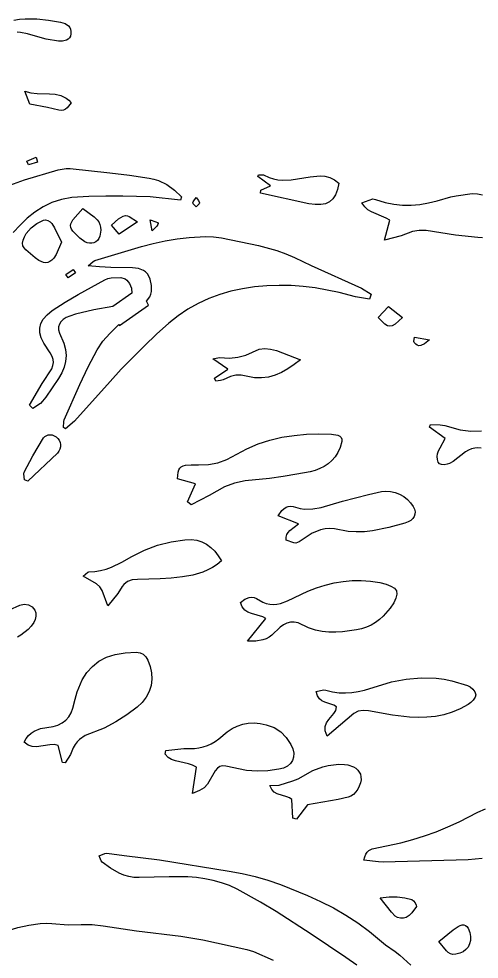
# Model space of a CAD drawing. Header units: centimetres. Extents: x -3.3 to 24.3, y 4.5 to 22.4.
# Drawn here: x 12.99 to 16.11, y 15.53 to 21.9 of the extents above; entities that cross this region are included whole.
import ezdxf

# ---------------------------------------------------------------- set-up
doc = ezdxf.new("R2010")
doc.units = ezdxf.units.CM
doc.layers.add('CUT', color=7, linetype='Continuous')

msp = doc.modelspace()

# ---------------------------------------------------------------- linework, layer by layer
at = {"layer": 'CUT'}
for points in [[(12.956614, 21.889421), (12.99456, 21.896219), (13.033192, 21.899669), (13.112134, 21.898499), (13.192681, 21.889849), (13.274075, 21.877658), (13.305331, 21.868669), (13.328206, 21.85252), (13.336077, 21.841745), (13.341345, 21.829162), (13.34384, 21.814765), (13.343395, 21.798546), (13.339803, 21.782911), (13.333327, 21.770531), (13.324418, 21.761126), (13.313528, 21.754418), (13.287612, 21.747977), (13.259195, 21.748977), (13.175986, 21.762747), (13.13488, 21.77201), (13.048614, 21.798037), (13.002221, 21.807608), (12.978424, 21.808603)], [(12.904982, 20.763253), (13.029902, 20.808603), (13.257138, 20.875485), (13.311503, 20.886079), (13.338171, 20.885971), (13.606641, 20.857086), (13.740567, 20.840301), (13.874034, 20.820663), (13.905633, 20.813943), (13.936153, 20.804227), (13.993724, 20.776561), (14.046279, 20.739173), (14.09335, 20.693574), (14.086349, 20.671143), (13.880586, 20.692814), (13.695968, 20.697997), (13.579904, 20.698528), (13.464038, 20.695876), (13.348667, 20.688199), (13.278962, 20.676426), (13.214481, 20.655453), (13.15474, 20.626376), (13.099251, 20.590289), (13.047528, 20.548288), (12.999086, 20.501468), (12.953438, 20.450925)], [(16.130957, 20.416883), (16.099306, 20.417237), (15.948506, 20.434147), (15.750152, 20.465434), (15.703052, 20.466116), (15.656694, 20.458792), (15.5799, 20.429713), (15.467192, 20.400388), (15.50299, 20.534595), (15.480292, 20.548603), (15.38006, 20.591262), (15.356112, 20.606234), (15.333995, 20.625987), (15.314402, 20.652053), (15.388136, 20.67962), (15.406324, 20.676361), (15.471789, 20.65538), (15.530916, 20.643422), (15.589886, 20.637609), (15.648733, 20.637474), (15.707487, 20.642551), (15.766179, 20.652374), (15.824842, 20.666475), (15.917827, 20.693875), (15.953031, 20.70073), (16.062179, 20.716565), (16.09836, 20.714505), (16.132877, 20.707234)], [(16.123258, 18.991606), (16.101055, 18.993414), (16.079439, 18.991723), (16.058348, 18.986619), (16.037719, 18.97819), (16.017491, 18.966522), (15.932522, 18.901039), (15.909049, 18.887516), (15.89217, 18.881484), (15.872969, 18.878519), (15.854697, 18.879436), (15.840603, 18.885053), (15.831952, 18.896877), (15.826857, 18.914225), (15.825268, 18.93355), (15.827132, 18.951306), (15.834097, 18.972441), (15.844094, 18.99289), (15.879044, 19.055233), (15.772035, 19.133551), (15.780087, 19.152175), (15.845487, 19.148184), (15.877541, 19.144549), (15.980147, 19.114896), (16.052706, 19.106268), (16.125454, 19.108536)], [(12.926648, 17.895708), (12.99663, 17.926133), (13.02763, 17.933556), (13.056509, 17.929919), (13.081299, 17.916218), (13.100032, 17.893448), (13.10584, 17.874548), (13.106187, 17.851783), (13.101729, 17.828956), (13.093124, 17.80987), (13.074599, 17.785596), (13.052877, 17.763284), (13.004006, 17.724356), (12.980725, 17.710509)], [(16.129464, 16.211136), (16.034313, 16.202652), (15.459936, 16.186225), (15.427834, 16.187322), (15.327398, 16.200303), (15.333643, 16.222308), (15.341389, 16.239923), (15.350516, 16.253689), (15.360906, 16.264147), (15.385005, 16.277311), (15.578583, 16.316749), (15.659635, 16.338458), (15.739545, 16.363636), (15.81839, 16.392284), (15.896248, 16.424398), (15.973198, 16.459977), (16.099803, 16.524114), (16.151795, 16.546397)], [(15.281541, 15.487391), (15.205892, 15.54092), (14.970991, 15.69827), (14.733917, 15.852375), (14.628977, 15.915313), (14.470273, 16.003574), (14.416977, 16.027021), (14.362643, 16.04635), (14.307324, 16.061735), (14.251069, 16.073349), (14.193929, 16.081368), (14.135957, 16.085964), (14.009609, 16.086712), (13.806855, 16.081784), (13.770352, 16.082903), (13.735674, 16.088343), (13.702635, 16.097654), (13.67105, 16.110384), (13.611503, 16.144297), (13.555554, 16.186471), (13.548903, 16.194673), (13.53606, 16.227887), (13.573842, 16.244614), (13.585912, 16.245736), (13.705331, 16.231965), (13.943906, 16.202375), (14.416493, 16.12597), (14.504345, 16.108375), (14.59157, 16.087834), (14.677978, 16.063485), (14.763378, 16.034465), (14.945973, 15.961138), (15.03491, 15.920342), (15.121836, 15.875981), (15.206423, 15.827448), (15.288341, 15.774136), (15.367262, 15.715437), (15.47392, 15.625794), (15.540805, 15.581047), (15.572643, 15.556794), (15.645989, 15.488338)], [(12.408643, 15.441103), (12.639877, 15.591321), (12.70588, 15.629705), (12.773268, 15.664281), (12.842174, 15.694753), (12.912731, 15.720827), (12.985075, 15.742207), (13.059339, 15.758598), (13.135657, 15.769705), (13.174835, 15.771555), (13.214386, 15.76997), (13.325369, 15.760376), (13.411974, 15.764614), (13.487631, 15.762449), (13.562862, 15.755519), (13.787422, 15.72148), (14.087962, 15.685569), (14.237639, 15.658912), (14.53565, 15.594812), (14.580996, 15.581444), (14.713036, 15.522308)]]:
    msp.add_lwpolyline(points, dxfattribs=at)
for points in [[(13.262363, 21.280036), (13.185106, 21.299289), (13.064167, 21.322291), (13.031814, 21.410256), (13.073094, 21.397697), (13.114883, 21.392727), (13.197771, 21.391905), (13.23776, 21.389228), (13.276041, 21.380489), (13.312058, 21.362276), (13.329045, 21.34855), (13.345257, 21.331176), (13.318205, 21.297166), (13.305892, 21.287095), (13.293115, 21.281138), (13.278923, 21.278912)], [(13.116858, 20.929056), (13.056909, 20.91062), (13.044059, 20.936197), (13.107626, 20.961415)], [(14.716298, 20.815267), (14.745642, 20.809247), (14.775239, 20.806309), (14.835163, 20.807903), (14.963947, 20.829273), (15.031452, 20.835941), (15.064594, 20.833448), (15.097089, 20.825182), (15.128755, 20.809729), (15.159412, 20.785671), (15.148942, 20.742811), (15.135041, 20.707749), (15.117269, 20.680235), (15.095186, 20.66002), (15.068354, 20.646856), (15.036333, 20.640493), (14.998684, 20.640682), (14.954966, 20.647173), (14.627887, 20.718397), (14.630019, 20.739543), (14.695434, 20.76796), (14.609597, 20.830598), (14.614571, 20.842817), (14.648603, 20.841585), (14.687212, 20.824811)], [(14.207771, 20.668478), (14.215569, 20.652338), (14.213124, 20.64566), (14.192747, 20.625722), (14.17284, 20.646113), (14.170006, 20.653296), (14.171515, 20.66067), (14.191227, 20.689308)], [(13.436987, 20.389144), (13.403144, 20.412517), (13.356187, 20.461425), (13.347836, 20.473986), (13.342938, 20.486501), (13.341432, 20.499003), (13.343252, 20.511527), (13.356616, 20.536774), (13.424739, 20.615336), (13.500187, 20.557109), (13.52165, 20.537535), (13.532277, 20.52342), (13.539754, 20.506261), (13.54416, 20.487099), (13.545574, 20.466975), (13.53974, 20.428007), (13.532648, 20.411245), (13.522879, 20.397687), (13.511311, 20.388007), (13.498389, 20.381643), (13.484303, 20.378586), (13.469247, 20.378824), (13.453411, 20.382347)], [(13.100801, 20.279977), (13.037157, 20.334249), (13.025917, 20.346983), (13.018298, 20.361597), (13.015637, 20.378769), (13.019268, 20.399179), (13.028925, 20.423218), (13.041378, 20.445082), (13.073525, 20.482679), (13.11342, 20.512762), (13.158776, 20.536124), (13.171908, 20.537092), (13.188247, 20.53246), (13.203821, 20.524041), (13.214663, 20.513645), (13.232576, 20.483821), (13.280439, 20.386586), (13.243218, 20.301963), (13.227778, 20.278743), (13.214746, 20.265185), (13.201215, 20.255535), (13.187207, 20.24966), (13.172746, 20.247426), (13.157855, 20.248701), (13.126875, 20.261243)], [(13.739188, 20.559761), (13.794179, 20.524536), (13.670936, 20.441225), (13.617565, 20.501455), (13.666131, 20.543444), (13.697826, 20.563451), (13.712337, 20.56628), (13.726005, 20.564735)], [(13.925493, 20.494981), (13.895041, 20.463575), (13.8799, 20.537481), (13.919342, 20.525005), (13.929705, 20.519432), (13.934067, 20.513148), (13.932603, 20.505286)], [(14.135953, 19.932937), (14.06946, 19.888136), (14.005788, 19.837079), (13.922765, 19.762195), (13.841862, 19.684843), (13.684794, 19.525282), (13.608534, 19.443312), (13.366804, 19.173706), (13.307312, 19.122256), (13.292328, 19.131559), (13.295273, 19.171397), (13.298929, 19.183464), (13.405102, 19.422851), (13.460543, 19.541271), (13.52088, 19.656958), (13.560219, 19.714752), (13.607733, 19.76804), (13.669235, 19.828261), (13.672789, 19.821384), (13.869273, 19.959939), (13.85485, 19.987597), (13.877103, 20.0153), (13.885436, 20.033829), (13.890193, 20.053155), (13.890277, 20.093714), (13.879943, 20.136008), (13.871704, 20.155251), (13.861339, 20.171455), (13.848975, 20.184766), (13.834742, 20.19533), (13.801188, 20.208803), (13.761709, 20.213042), (13.613179, 20.214763), (13.537314, 20.218813), (13.459528, 20.226704), (13.493932, 20.255869), (13.506497, 20.261827), (13.821723, 20.357084), (13.90123, 20.377997), (13.981453, 20.39587), (14.06261, 20.409761), (14.144918, 20.418731), (14.25497, 20.424346), (14.309754, 20.42253), (14.363304, 20.415194), (14.614806, 20.364121), (14.738434, 20.329688), (14.79904, 20.307653), (14.858582, 20.281416), (14.971238, 20.228446), (15.312297, 20.075868), (15.378676, 20.033933), (15.366821, 20.001179), (15.271343, 20.017105), (15.159788, 20.045025), (15.079266, 20.06224), (14.998464, 20.075903), (14.917323, 20.085793), (14.835782, 20.091686), (14.753785, 20.093361), (14.67127, 20.090595), (14.58818, 20.083165), (14.506997, 20.071101), (14.427997, 20.054151), (14.351287, 20.032089), (14.276972, 20.004685), (14.205159, 19.97171)], [(13.374656, 20.178116), (13.324301, 20.145858), (13.309933, 20.166797), (13.358568, 20.201699)], [(13.156384, 19.865638), (13.182229, 19.894609), (13.217495, 19.922864), (13.30364, 19.979372), (13.392471, 20.032044), (13.573437, 20.13218), (13.593892, 20.140162), (13.616597, 20.14425), (13.681267, 20.146339), (13.710839, 20.137565), (13.722877, 20.129496), (13.741527, 20.106428), (13.753038, 20.074702), (13.755938, 20.041028), (13.628592, 19.950534), (13.498919, 19.926903), (13.375476, 19.899153), (13.335696, 19.886125), (13.311195, 19.875125), (13.291299, 19.862302), (13.276138, 19.847646), (13.265841, 19.831144), (13.26054, 19.812786), (13.260363, 19.792562), (13.265441, 19.77046), (13.29548, 19.70215), (13.306777, 19.659446), (13.3104, 19.618149), (13.306954, 19.578048), (13.297045, 19.538934), (13.28128, 19.500597), (13.260264, 19.462827), (13.173362, 19.336724), (13.151446, 19.308448), (13.136952, 19.294376), (13.085029, 19.259254), (13.062978, 19.283036), (13.148607, 19.429116), (13.213224, 19.528919), (13.22208, 19.550616), (13.225574, 19.570849), (13.22363, 19.590903), (13.216175, 19.612064), (13.203133, 19.635618), (13.159272, 19.701342), (13.141956, 19.737624), (13.132746, 19.771946), (13.131906, 19.804556), (13.139697, 19.835704)], [(15.425037, 19.876741), (15.494981, 19.951498), (15.589367, 19.876561), (15.539184, 19.831574), (15.520379, 19.820293), (15.503625, 19.816511), (15.487319, 19.820246), (15.469855, 19.831518)], [(15.739911, 19.698124), (15.712969, 19.685567), (15.701028, 19.684981), (15.689865, 19.688264), (15.679299, 19.695472), (15.669149, 19.70666), (15.666788, 19.713892), (15.670302, 19.743618), (15.772136, 19.72549)], [(14.324238, 19.444211), (14.316036, 19.464954), (14.405473, 19.525888), (14.304588, 19.59624), (14.349107, 19.605139), (14.417827, 19.601355), (14.473629, 19.606731), (14.527709, 19.621363), (14.618379, 19.660805), (14.657216, 19.665879), (14.696374, 19.662315), (14.735547, 19.651784), (14.899053, 19.589992), (14.856498, 19.55706), (14.813877, 19.5281), (14.770801, 19.503834), (14.726883, 19.484981), (14.681733, 19.472263), (14.634964, 19.4664), (14.586188, 19.468114), (14.497239, 19.484972), (14.460395, 19.48432), (14.42431, 19.475896), (14.374072, 19.453219), (14.35782, 19.449602)], [(13.272803, 19.015091), (13.272647, 18.999597), (13.269221, 18.984346), (13.262429, 18.969937), (13.252176, 18.95697), (13.051304, 18.766156), (13.0285, 18.775344), (13.024465, 18.815794), (13.027299, 18.827146), (13.085966, 18.938565), (13.157071, 19.060517), (13.167124, 19.0702), (13.190058, 19.081001), (13.215676, 19.080176), (13.229083, 19.075327), (13.242671, 19.067479), (13.254625, 19.05702), (13.263696, 19.044402), (13.269788, 19.030226)], [(14.158177, 18.878191), (14.20895, 18.877404), (14.275009, 18.880084), (14.338542, 18.892026), (14.399608, 18.913333), (14.534266, 18.986104), (14.612118, 19.019747), (14.691658, 19.045743), (14.772716, 19.064792), (14.855127, 19.077596), (14.938723, 19.084857), (15.023336, 19.087275), (15.108799, 19.085551), (15.151821, 19.079331), (15.165618, 19.072798), (15.17459, 19.063598), (15.178976, 19.051444), (15.179016, 19.036047), (15.167015, 18.994372), (15.151578, 18.961644), (15.132822, 18.932643), (15.110996, 18.907273), (15.086348, 18.885438), (15.059127, 18.867041), (15.029583, 18.851986), (14.997964, 18.840177), (14.96452, 18.831516), (14.87351, 18.813511), (14.781926, 18.797862), (14.689955, 18.785632), (14.523139, 18.769725), (14.452416, 18.753279), (14.384871, 18.727722), (14.280552, 18.669072), (14.158668, 18.606312), (14.13297, 18.626802), (14.187703, 18.749963), (14.064704, 18.782971), (14.069497, 18.828395), (14.074362, 18.844282), (14.08147, 18.85635), (14.091271, 18.865149), (14.104213, 18.871227), (14.120745, 18.875132)], [(14.848406, 18.596579), (14.896057, 18.58292), (14.925235, 18.578316), (14.982675, 18.579181), (15.039594, 18.589833), (15.183705, 18.630926), (15.35893, 18.675955), (15.447036, 18.696344), (15.477325, 18.699917), (15.508449, 18.697753), (15.539506, 18.690415), (15.569592, 18.678467), (15.597802, 18.662475), (15.623233, 18.643003), (15.644981, 18.620614), (15.662142, 18.595874), (15.670548, 18.577457), (15.674558, 18.559789), (15.674149, 18.543092), (15.669301, 18.527592), (15.659993, 18.513512), (15.646204, 18.501077), (15.627913, 18.490509), (15.605098, 18.482033), (15.496704, 18.452173), (15.387095, 18.430279), (15.331895, 18.424434), (15.276462, 18.423118), (15.220821, 18.427179), (15.129848, 18.443906), (15.096694, 18.445741), (15.065241, 18.443304), (15.035192, 18.436936), (15.006252, 18.426976), (14.978125, 18.413762), (14.890162, 18.356462), (14.866456, 18.348005), (14.854637, 18.348575), (14.802801, 18.367271), (14.802413, 18.38808), (14.807027, 18.405399), (14.815658, 18.419985), (14.827322, 18.432594), (14.884588, 18.47839), (14.747791, 18.53327), (14.773103, 18.568182), (14.786563, 18.580729), (14.800711, 18.589911), (14.815659, 18.595659), (14.831519, 18.597905)], [(13.662513, 18.007083), (13.594234, 17.923029), (13.555013, 18.026469), (13.538376, 18.052275), (13.516364, 18.072359), (13.426764, 18.123411), (13.457749, 18.149931), (13.465288, 18.152477), (13.505386, 18.155364), (13.544107, 18.162039), (13.581618, 18.172044), (13.618085, 18.184916), (13.688555, 18.217419), (13.756848, 18.255861), (13.841901, 18.299779), (13.930283, 18.333061), (14.0218, 18.35648), (14.116257, 18.370811), (14.158068, 18.37217), (14.196222, 18.36731), (14.230989, 18.356572), (14.262637, 18.340298), (14.291436, 18.318829), (14.317656, 18.292507), (14.341565, 18.261671), (14.363434, 18.226665), (14.333547, 18.20285), (14.302474, 18.182603), (14.270347, 18.165618), (14.237296, 18.151595), (14.16895, 18.131217), (14.098485, 18.119042), (14.023009, 18.111101), (13.947183, 18.105771), (13.795232, 18.101249), (13.757972, 18.097957), (13.727075, 18.087383), (13.701518, 18.067447), (13.690423, 18.053317)], [(14.642721, 17.948301), (14.666467, 17.938799), (14.690372, 17.933277), (14.714415, 17.931461), (14.738576, 17.933077), (14.762835, 17.937849), (14.811565, 17.955762), (14.948678, 18.020956), (15.007538, 18.044149), (15.066925, 18.06314), (15.126857, 18.077767), (15.187352, 18.087867), (15.248429, 18.093279), (15.310106, 18.093842), (15.372401, 18.089394), (15.435331, 18.079773), (15.478733, 18.069424), (15.511856, 18.056871), (15.534896, 18.041592), (15.548051, 18.023063), (15.551516, 18.00076), (15.545489, 17.974161), (15.530165, 17.942743), (15.505741, 17.905981), (15.459494, 17.852265), (15.433763, 17.829346), (15.406239, 17.809225), (15.376881, 17.792031), (15.345647, 17.777892), (15.312497, 17.766937), (15.277388, 17.759295), (15.183746, 17.746348), (15.13725, 17.743123), (15.091011, 17.743266), (15.045059, 17.747675), (14.999422, 17.757253), (14.95413, 17.772899), (14.882054, 17.807829), (14.855832, 17.812803), (14.830625, 17.811371), (14.80651, 17.804464), (14.783564, 17.793015), (14.761864, 17.777959), (14.704475, 17.723297), (14.685506, 17.709435), (14.665374, 17.698818), (14.643846, 17.691098), (14.595681, 17.682952), (14.539161, 17.682202), (14.664712, 17.836467), (14.642882, 17.848206), (14.56724, 17.870104), (14.543011, 17.879844), (14.521458, 17.894244), (14.503891, 17.915368), (14.49162, 17.945279), (14.521255, 17.967555), (14.551939, 17.979361), (14.567885, 17.980595), (14.584347, 17.978321), (14.601408, 17.972241)], [(13.137909, 17.090692), (13.222364, 17.104907), (13.255425, 17.115112), (13.284003, 17.129541), (13.308281, 17.148216), (13.328442, 17.171162), (13.34467, 17.198402), (13.357146, 17.22996), (13.371548, 17.290474), (13.386354, 17.338961), (13.420243, 17.420336), (13.451404, 17.470162), (13.488837, 17.512306), (13.533002, 17.546794), (13.58436, 17.573647), (13.643373, 17.592892), (13.710502, 17.60455), (13.786206, 17.608647), (13.812443, 17.605106), (13.83371, 17.594649), (13.850799, 17.577883), (13.864498, 17.555415), (13.881315, 17.512549), (13.890589, 17.468931), (13.892412, 17.42537), (13.886882, 17.382677), (13.874092, 17.341663), (13.854138, 17.303136), (13.827115, 17.267907), (13.793117, 17.236786), (13.721871, 17.184072), (13.64791, 17.135818), (13.569843, 17.094586), (13.440576, 17.04448), (13.402019, 17.017898), (13.385638, 17.001281), (13.371303, 16.982298), (13.359102, 16.960837), (13.340172, 16.916386), (13.304474, 16.858264), (13.285535, 16.861977), (13.258027, 16.977245), (13.22964, 16.982021), (13.200486, 16.980484), (13.111406, 16.966801), (13.082167, 16.968815), (13.053653, 16.978917), (13.026161, 16.999987), (13.039711, 17.024063), (13.055774, 17.044082), (13.073987, 17.060398), (13.093989, 17.073367)], [(15.003901, 17.341767), (15.05562, 17.353146), (15.070858, 17.351507), (15.115657, 17.339735), (15.159961, 17.333575), (15.20382, 17.332376), (15.247286, 17.335488), (15.29041, 17.342259), (15.333241, 17.352039), (15.516302, 17.406644), (15.615637, 17.425622), (15.716057, 17.434577), (15.817382, 17.433127), (15.871028, 17.42661), (15.924395, 17.415222), (16.029263, 17.383884), (16.048284, 17.373748), (16.066299, 17.357631), (16.079919, 17.338769), (16.085755, 17.320398), (16.081443, 17.302633), (16.069165, 17.283889), (16.052265, 17.266595), (16.034088, 17.25318), (15.980417, 17.224416), (15.925571, 17.201815), (15.869645, 17.185009), (15.812732, 17.173631), (15.754929, 17.167313), (15.696329, 17.165687), (15.637027, 17.168385), (15.522765, 17.182889), (15.360494, 17.211029), (15.323358, 17.214512), (15.290121, 17.20873), (15.259663, 17.194013), (15.07884, 17.039859), (15.065673, 17.075252), (15.065411, 17.104672), (15.074616, 17.129598), (15.089851, 17.151507), (15.124668, 17.192193), (15.137376, 17.213927), (15.142368, 17.23856), (15.124866, 17.248436), (15.063705, 17.269357), (15.044178, 17.279217), (15.026952, 17.293414), (15.013152, 17.313685)], [(14.108108, 16.955268), (14.18069, 16.95703), (14.211054, 16.960396), (14.240099, 16.966551), (14.267945, 16.975564), (14.294712, 16.987508), (14.320522, 17.002453), (14.345494, 17.020471), (14.401691, 17.068709), (14.43531, 17.090825), (14.470513, 17.107933), (14.507205, 17.11999), (14.545294, 17.126951), (14.584686, 17.128771), (14.625287, 17.125405), (14.667004, 17.116807), (14.719449, 17.097202), (14.764733, 17.068295), (14.802746, 17.030303), (14.833374, 16.983448), (14.846493, 16.952629), (14.852673, 16.923795), (14.852052, 16.897352), (14.844771, 16.873709), (14.83097, 16.853274), (14.810791, 16.836456), (14.784373, 16.823661), (14.751856, 16.815298), (14.678649, 16.805407), (14.605308, 16.801769), (14.531944, 16.806329), (14.392697, 16.836555), (14.369818, 16.837547), (14.351385, 16.833072), (14.335681, 16.822412), (14.320986, 16.804853), (14.268536, 16.714305), (14.245761, 16.690452), (14.214006, 16.670774), (14.167855, 16.651425), (14.194506, 16.829002), (14.167666, 16.843536), (14.139191, 16.853079), (14.052346, 16.87157), (14.025721, 16.880955), (14.001654, 16.895251), (13.980986, 16.916439), (13.985546, 16.941295)], [(14.704287, 16.678029), (14.691421, 16.704263), (14.754646, 16.708486), (14.847622, 16.736205), (14.884003, 16.750662), (14.983155, 16.80609), (15.050962, 16.832047), (15.085956, 16.840657), (15.121779, 16.846233), (15.158509, 16.848683), (15.196223, 16.847916), (15.218464, 16.845098), (15.257134, 16.83191), (15.273069, 16.821961), (15.286408, 16.810055), (15.296902, 16.796404), (15.304306, 16.781218), (15.30837, 16.764709), (15.308694, 16.74462), (15.304835, 16.723178), (15.297285, 16.701445), (15.286532, 16.680482), (15.273068, 16.661352), (15.257381, 16.645115), (15.239963, 16.632834), (15.221304, 16.625571), (15.153456, 16.611179), (14.945657, 16.573973), (14.870644, 16.47786), (14.845942, 16.484767), (14.839007, 16.609447), (14.824894, 16.6216), (14.806708, 16.629472), (14.741888, 16.648377), (14.721582, 16.6601)], [(15.514949, 15.846291), (15.43957, 15.943598), (15.49944, 15.951515), (15.554014, 15.951512), (15.60477, 15.94473), (15.653184, 15.93231), (15.664849, 15.923951), (15.675824, 15.909482), (15.683182, 15.894518), (15.683999, 15.884669), (15.652898, 15.842641), (15.634342, 15.824574), (15.613722, 15.810462), (15.596663, 15.805912), (15.575837, 15.806605), (15.555445, 15.811856), (15.539686, 15.820979)], [(16.000198, 15.578771), (15.977553, 15.56822), (15.95132, 15.561903), (15.93102, 15.561325), (15.914236, 15.56558), (15.900043, 15.573857), (15.887521, 15.585348), (15.835691, 15.647248), (15.933788, 15.72784), (15.966047, 15.749598), (15.980713, 15.756883), (15.994005, 15.760417), (16.00593, 15.760329), (16.016493, 15.756749), (16.025699, 15.74981), (16.033556, 15.739642), (16.045243, 15.71014), (16.049927, 15.682003), (16.049366, 15.655866), (16.043837, 15.632103), (16.033615, 15.611085), (16.018977, 15.593183)]]:
    msp.add_lwpolyline(points, close=True, dxfattribs=at)

doc.saveas('drawing.dxf')
